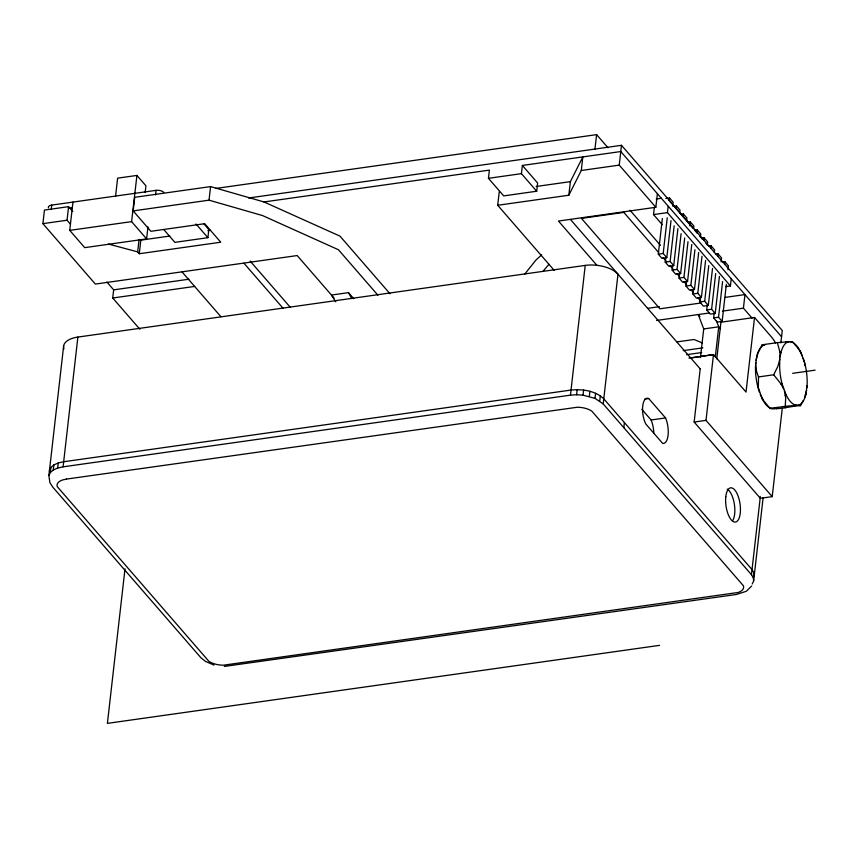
<?xml version="1.0" encoding="UTF-8"?>
<svg xmlns="http://www.w3.org/2000/svg" width="858" height="858" viewBox="0 0 858 858"><rect width="100%" height="100%" fill="white"/><g stroke="black" fill="none" stroke-linecap="round" stroke-linejoin="round"><path stroke-width="1.29" d="M762.73 345.849A32.1 13.16 82 0 0 756.745 356.231L755.673 364.897L756.649 371.761L758.493 376.93L758.354 387.666L761.99 398.444A32.1 13.16 82 0 0 770.484 408.226C779.933 410.038 790.937 405.888 800.503 405.662L803.26 400.482M800.503 405.662L794.647 404.815A32.1 13.16 82 0 1 786.153 395.034L782.142 384.116A32.1 13.16 82 0 1 779.632 363.953L780.051 352.477L777.348 342.632L762.161 344.777L757.946 353.249L755.995 360.36M797.897 405.298L799.924 404.601A32.1 13.16 82 0 0 805.909 394.219L806.981 385.66M755.737 362.612L755.48 367.363A32.1 13.16 82 0 0 757.979 387.526L759.405 392.203M806.917 387.837L807.174 383.076A32.1 13.16 82 0 0 804.675 362.913L800.664 351.995A32.1 13.16 82 0 0 792.17 342.213L789.961 341.666L777.348 342.632M334.084 298.069L297.179 255.555L95.356 284.073L42.9 223.648L44.444 210.071L68.586 206.66L72.801 211.518M51.223 209.609L51.748 205.083L156.049 190.347A5.867 2.864 6.5 0 1 163.803 192.417M70.41 224.12L67.042 220.238L68.586 206.66M147.962 226.92L146.6 238.899L84.717 247.64L69.734 230.373L72.962 202.08M213.985 665.068L205.48 661.379L201.008 657.861L52.906 487.269L49.903 482.689L48.885 475.536L63.664 345.785M48.885 475.536L50.29 472.565L50.869 467.471L53.861 464.918L58.237 462.966L63.674 461.743L571.031 390.058C582.389 388.931 595.216 390.647 603.785 398.82L752.026 569.583L753.946 572.779L754.203 575.965M50.29 472.565L53.282 470.012L53.861 464.918M53.282 470.012L57.647 468.06L58.237 462.966M57.647 468.06L63.095 466.827L77.874 337.076L585.231 265.401A24.796 12.098 6.5 0 1 617.985 274.163L603.195 403.914L751.447 574.678L753.367 577.874L753.624 581.059L752.209 584.03M115.54 196.471L117.621 178.153L136.926 175.429L145.935 185.8L145.184 192.342M139.865 329.257L112.73 298.005L113.664 289.854L106.907 282.046M146.6 238.899L131.606 221.632L136.926 175.429M108.43 244.047L137.666 251.877L139.275 253.732L220.763 242.213L204.676 223.691L150.879 231.295L133.172 210.896L134.717 197.308L210.575 186.594L263.985 201.952L339.983 236.143L390.015 293.779M137.666 251.877L139.071 239.532M139.275 253.732L140.819 240.143L169.734 236.057M155.523 194.873L156.049 190.347M125 568.875L107.4 723.369L659.545 645.355M133.172 210.896L209.02 200.171L210.575 186.594M163.867 229.654L174.893 242.353L207.893 237.687L208.826 229.483L203.743 223.627M781.563 336.744L620.784 151.544L522.383 165.444L537.634 183.022L536.7 191.227L503.7 195.892L488.449 178.314L489.382 170.109L263.824 201.973M554.204 270.356L497.704 205.276L499.259 191.699M536.7 191.227L521.439 173.648L522.383 165.444M568.833 195.227L570.377 181.649L582.839 156.907L581.284 170.485L568.833 195.227L497.704 205.276M594.948 149.153L596.61 134.631L215.648 188.46M63.095 466.827L570.452 395.152L585.231 265.401M570.452 395.152L576.597 394.734L577.177 389.639M603.195 403.914L595.023 398.369L583.032 395.163L583.612 390.068M589.317 396.407L589.896 391.312M596.996 265.422L558.461 221.042L655.834 207.282L619.24 165.122L621.492 145.313L248.638 197.994M595.023 398.369L595.602 393.275M599.753 400.933L600.343 395.838M623.82 427.67L624.399 422.576M662.226 224.624L653.517 214.586L654.225 208.365M655.834 207.282L657.389 193.704M671.01 220.624L666.795 257.625L661.904 258.322L658.3 254.172L662.365 218.49M725.578 286.636L730.415 285.961L667.46 212.612L668.168 206.392M666.795 257.625L663.191 253.485L667.256 217.793M669.219 200.611L669.519 197.973L665.851 198.488M677.927 228.582L673.712 265.594L668.822 266.28L665.218 262.14L665.819 256.853M672.661 206.081L673.112 202.113L669.519 197.973M673.712 265.594L670.109 261.454L674.173 225.761M676.136 208.58L676.436 205.941L673.991 206.285M684.695 237.881L680.63 273.563L675.739 274.249L672.136 270.109L672.586 266.141M679.729 212.73L680.029 210.081L676.436 205.941M680.63 273.563L677.026 269.423L681.091 233.73M683.054 216.548L683.354 213.91L680.909 214.253M691.763 244.519L687.548 281.531L682.657 282.218L679.053 278.078L679.654 272.79M686.647 220.699L686.947 218.05L683.354 213.91M687.548 281.531L683.944 277.391L688.009 241.699M689.821 225.836L690.272 221.879L687.826 222.222M698.68 252.488L694.465 289.5L689.575 290.186L685.971 286.046L686.572 280.759M693.564 228.668L693.865 226.019L690.272 221.879M694.465 289.5L690.862 285.349L694.926 249.667M696.889 232.486L697.189 229.847L694.744 230.191M705.598 260.457L701.383 297.469L696.492 298.155L692.889 294.015L693.339 290.047M700.482 236.636L700.782 233.987L697.189 229.847M701.383 297.469L697.779 293.318L701.994 256.317M703.807 240.454L704.107 237.816L701.662 238.159M712.515 268.425L708.3 305.437L703.41 306.124L699.806 301.984L700.407 296.696M707.4 244.594L707.7 241.956L704.107 237.816M708.3 305.437L704.697 301.287L708.762 265.605M710.724 248.423L711.025 245.785L708.579 246.128M700.45 357.604L703.721 328.936L698.23 314.554L699.967 316.559M719.433 276.394L715.218 313.406L710.327 314.092L706.724 309.952L707.324 304.665M782.271 408.333L772.211 496.632L760.36 498.305L694.143 422.039L700.203 368.876M714.317 252.563L714.617 249.925L711.025 245.785M715.218 313.406L711.614 309.255L715.679 273.573M717.642 256.392L717.942 253.754L715.497 254.097M726.351 284.363L722.136 321.375L717.245 322.061L713.641 317.921L714.242 312.634M721.085 261.862L721.535 257.893L717.942 253.754M772.211 496.632L705.995 420.366L713.491 354.579L688.931 358.054M722.136 321.375L718.532 317.224L722.597 281.542M724.56 264.361L724.86 261.711L722.415 262.065M715.315 356.789L718.736 326.812L716.441 320.817M716.762 358.859L720.935 322.211L754.536 317.46L771.363 336.851A40.305 16.517 82 0 1 775.589 343.061M728.002 269.82L728.453 265.862L724.86 261.711M730.415 285.961L731.273 278.485M752.134 318.2L743.425 308.172L744.969 294.584L725.235 297.372M754.536 317.46L746.031 392.074L713.491 354.579L690.197 358.14M751.447 574.678L760.338 496.643M753.367 577.874L753.946 572.779M753.624 581.059L763.116 497.726M780.866 342.921L782.271 330.523L621.492 145.313M760.209 394.401L763.888 401.051L770.066 408.44L785.263 406.295L785.671 397.983L784.373 390.991M780.104 356.949L780.909 352.82A32.1 13.16 82 0 1 786.893 342.439L788.899 341.709M779.847 359.202L777.895 366.302L773.68 374.774L758.493 376.93M806.659 390.09L804.547 397.565M762.161 344.777L764.778 345.12L763.727 345.399M770.055 408.505L772.704 408.783M50.869 467.471L49.464 470.441L49.635 472.576M805.512 394.905L805.909 394.219L805.565 394.723M751.683 586.003L746.385 591.237L736.454 594.465L224.335 666.43M793.95 405.555L794.647 404.815L793.95 405.555L785.263 406.295M524.506 274.399L535.96 260.038L541.623 254.89M542.942 271.364L548.959 264.318M785.402 395.559L786.153 395.034L785.381 395.409M776.619 408.558L775.761 408.011L773.766 408.74M781.209 384.255L782.142 384.116L781.209 384.255L773.68 374.774M69.659 208.119L72.308 207.743M42.9 223.648L67.042 220.238M69.734 230.373L131.606 221.632M488.449 178.314L521.439 173.648M581.284 170.485L619.24 165.122M207.851 230.673L210.478 230.309M536.132 186.486L570.377 181.649M656.22 199.002L661.357 198.273M113.664 289.854L188.964 279.215M653.517 214.586L667.46 212.612M112.73 298.005L194.637 286.433M353.743 298.681L348.498 292.642L331.467 295.045L335.757 301.844M658.3 254.172L663.191 253.485M665.218 262.14L670.109 261.454M672.136 270.109L677.026 269.423M679.053 278.078L683.944 277.391M685.971 286.046L690.862 285.349M692.889 294.015L697.779 293.318M647.597 308.344L659.437 306.671M699.806 301.984L704.697 301.287M700.975 302.992L659.931 308.794L581.445 218.382L623.82 212.398L658.697 252.574M706.724 309.952L711.614 309.255M656.488 320.452L709.491 312.966M722.425 311.132L743.425 308.172M713.641 317.921L718.532 317.224M703.721 328.936L718.736 326.812L720.473 328.818M676.951 341.902L694.068 339.489L702.455 343.028M683.161 350.643L702.841 347.865M686.657 354.676L701.672 352.552M792.631 373.327L815.1 370.152M644.776 399.099L648.723 398.541L665.561 417.943A16.12 6.607 82 0 1 668.071 435.231A16.12 6.607 82 0 1 662.666 443.414L645.817 424.002A15.337 6.285 82 0 1 642.728 406.038A15.337 6.285 82 0 1 648.723 398.541M641.838 409.32L651.104 419.991L665.561 417.943M694.143 422.039L705.995 420.366M796.835 405.341L794.068 405.544M576.597 394.734L583.032 395.163M791.591 341.656L792.62 341.859L797.039 347.061M778.753 363.835L779.632 363.953L778.796 363.685M789.961 341.666L792.17 342.213L791.548 341.656M209.02 200.171L262.441 215.53L338.427 249.732L377.928 295.227M780.051 352.477L780.909 352.82L780.029 352.306M800.214 351.641L800.664 351.995L797.404 347.544M786.164 341.881L786.893 342.439L786.26 341.87M775.761 408.011L776.501 408.569M762.44 398.809L761.99 398.444L762.548 398.97M596.61 134.631L608.011 147.769M629.986 210.221L660.51 245.377M663.062 257.604L666.548 261.615M670.034 265.637L673.519 269.659M677.016 273.67L679.622 276.684M683.987 281.714L686.604 284.727M690.958 289.747L693.575 292.76M697.94 297.78L700.557 300.793M570.527 219.562L700.439 369.144M250.139 261.068L290.261 307.271M243.972 263.245L283.215 308.451M196.021 224.013L207.893 237.687M181.971 271.836L220.903 316.677M668.875 200.171L693.028 228.292M694.755 230.309L697.34 233.322M699.924 236.336L702.509 239.35M705.962 243.372L707.689 245.377M781.316 384.416L783.558 388.792M348.498 292.642L351.716 298.466M800.3 351.791L802.434 356.038M784.866 406.703L785.306 407.818M803.238 358.236L804.675 362.923L804.579 365.572M48.434 207.904A5.867 2.864 6.5 0 1 51.748 205.083M651.104 419.991A16.12 6.607 82 0 1 653.796 433.505M63.921 348.981A24.796 12.098 6.5 0 1 77.874 337.076M727.219 489.092A17.289 7.089 82 0 1 734.201 503.206A17.289 7.089 82 0 1 732.839 520.431M66.549 479.075L62.623 479.954A15.583 7.604 6.5 0 0 57.271 486.658L208.88 661.303A15.583 7.604 6.5 0 0 223.434 665.197L738.084 592.481A15.583 7.604 6.5 0 0 743.425 585.778L591.816 411.132A15.583 7.604 6.5 0 0 577.262 407.239L66.549 479.075M725.814 496.621A17.289 7.089 82 0 0 735.167 522.093A17.289 7.089 82 0 0 738.127 496.117A17.289 7.089 82 0 0 725.814 496.621"/></g></svg>
